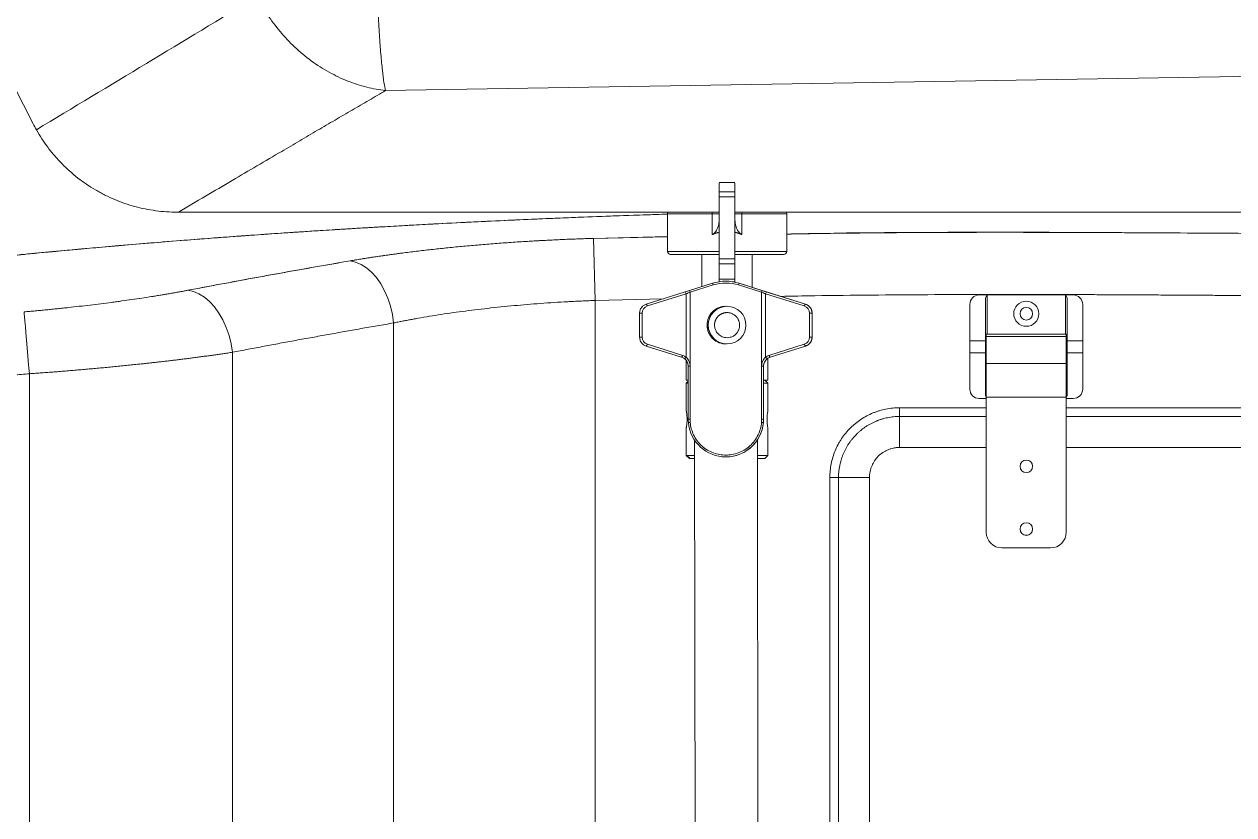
# Model space of a CAD drawing. Header units: millimetres. Extents: x 744 to 5705, y 930 to 4879.
# Drawn here: x 1338.3 to 1723.9, y 1162.5 to 1414.4 of the extents above; entities that cross this region are included whole.
import ezdxf

# ---------------------------------------------------------------- set-up
doc = ezdxf.new("R2010")
doc.units = ezdxf.units.MM
doc.header["$MEASUREMENT"] = 0

msp = doc.modelspace()

# ---------------------------------------------------------------- linework, layer by layer
at = {"color": 7, "linetype": 'Continuous', "lineweight": 15, "true_color": 0xffffff}
for p, q in [((1862.19, 1399.99), (1453.5, 1393.26)), ((1559.88, 1363.99), (1564.88, 1363.99)), ((1559.88, 1360.98), (1559.88, 1363.72)), ((1564.88, 1360.98), (1564.88, 1363.72)), ((1559.88, 1360.98), (1564.88, 1360.98)), ((1559.88, 1359.38), (1559.88, 1360.98)), ((1559.88, 1359.38), (1564.88, 1359.38)), ((1559.88, 1339.68), (1559.88, 1359.38)), ((1564.88, 1359.38), (1564.88, 1360.98)), ((1564.88, 1339.68), (1564.88, 1359.38)), ((1387.49, 1354.53), (1387.06, 1354.53)), ((1387.49, 1354.53), (1559.88, 1354.53)), ((1543.38, 1354.03), (1557.63, 1354.03)), ((1543.38, 1354.03), (1543.38, 1342.03)), ((1557.63, 1354.03), (1559.88, 1354.03)), ((1557.63, 1354.03), (1557.63, 1347.37)), ((1564.88, 1354.52), (1565.06, 1354.53)), ((1564.88, 1354.53), (2132.43, 1354.53)), ((1567.13, 1354.03), (1564.88, 1354.03)), ((1581.38, 1354.03), (1567.13, 1354.03)), ((1567.13, 1347.37), (1567.13, 1354.03)), ((1581.38, 1342.03), (1581.38, 1354.03)), ((1519.76, 1346.17), (1543.38, 1346.78)), ((1543.38, 1346.7), (1519.76, 1346.17)), ((1519.76, 1346.17), (1520.36, 1326.38)), ((1544.38, 1341.03), (1559.88, 1341.03)), ((1554.38, 1341.03), (1554.38, 1330.8)), ((1559.88, 1338.07), (1559.88, 1339.68)), ((1559.88, 1339.68), (1564.88, 1339.68)), ((1564.88, 1341.03), (1580.38, 1341.03)), ((1564.88, 1338.07), (1564.88, 1339.68)), ((1570.38, 1330.56), (1570.38, 1341.03)), ((1559.88, 1338.07), (1564.88, 1338.07)), ((1559.88, 1333.15), (1559.88, 1338.07)), ((1564.88, 1333.15), (1564.88, 1338.07)), ((1557.78, 1331.88), (1550.45, 1329.56)), ((1557.96, 1331.32), (1550.63, 1329)), ((1557.96, 1331.32), (1557.78, 1331.88)), ((1559.88, 1333.15), (1564.88, 1333.15)), ((1559.88, 1332.37), (1559.88, 1333.15)), ((1562, 1332.53), (1562, 1332.53)), ((1564.88, 1332.23), (1564.88, 1333.15)), ((1566.03, 1331.32), (1566.21, 1331.88)), ((1573.36, 1329), (1566.03, 1331.32)), ((1566.21, 1331.88), (1566.22, 1331.88)), ((1573.54, 1329.56), (1566.21, 1331.88)), ((1573.81, 1329.48), (1566.22, 1331.88)), ((1536.59, 1325.19), (1549, 1329.11)), ((1549.38, 1328.54), (1536.97, 1324.63)), ((1549.38, 1328.54), (1549, 1329.11)), ((1549.38, 1328.54), (1549.38, 1308.29)), ((1550.45, 1329.56), (1550.63, 1329)), ((1550.63, 1329), (1550.63, 1287.51)), ((1573.36, 1329), (1573.54, 1329.56)), ((1573.36, 1287.51), (1573.36, 1329)), ((1587.4, 1325.19), (1573.81, 1329.48)), ((1574.99, 1329.11), (1574.61, 1328.54)), ((1587.01, 1324.63), (1574.61, 1328.54)), ((1574.61, 1308.29), (1574.61, 1328.54)), ((1574.99, 1329.11), (1587.39, 1325.19)), ((1642.77, 1328.15), (1645.27, 1328.15)), ((1644.77, 1327.24), (1645.27, 1328.15)), ((1644.77, 1313.58), (1644.77, 1327.24)), ((1645.27, 1328.15), (1670.27, 1328.15)), ((1645.27, 1328.15), (1645.27, 1315.65)), ((1670.27, 1315.65), (1670.27, 1328.15)), ((1670.27, 1328.15), (1672.77, 1328.15)), ((1670.27, 1328.15), (1670.77, 1327.24)), ((1670.77, 1327.24), (1670.77, 1313.58)), ((1520.36, 1326.38), (1520.36, 985.67)), ((1536.59, 1325.19), (1536.97, 1324.63)), ((1587.01, 1324.63), (1587.39, 1325.19)), ((1587.4, 1325.19), (1587.39, 1325.19)), ((1639.77, 1313.58), (1639.77, 1325.15)), ((1675.77, 1325.15), (1675.77, 1313.58)), ((1456.08, 1319.23), (1456.08, 992.82)), ((1534.49, 1322.33), (1534.49, 1314.73)), ((1535.28, 1322.33), (1534.49, 1322.33)), ((1535.28, 1322.33), (1535.28, 1314.73)), ((1588.69, 1314.73), (1588.69, 1322.33)), ((1588.69, 1322.33), (1589.49, 1322.33)), ((1589.49, 1314.73), (1589.49, 1322.33)), ((1589.49, 1322.33), (1589.49, 1322.33)), ((1589.49, 1314.73), (1589.49, 1322.33)), ((1645.02, 1314.95), (1645.02, 1315.65)), ((1670.52, 1315.65), (1645.02, 1315.65)), ((1670.52, 1315.65), (1670.52, 1314.95)), ((1535.28, 1314.73), (1534.49, 1314.73)), ((1536.97, 1312.43), (1536.59, 1311.87)), ((1536.59, 1311.87), (1547.9, 1308.3)), ((1536.97, 1312.43), (1548.28, 1308.86)), ((1575.71, 1308.86), (1587.01, 1312.43)), ((1576.09, 1308.3), (1587.39, 1311.87)), ((1576.1, 1308.3), (1587.4, 1311.87)), ((1587.01, 1312.43), (1587.39, 1311.87)), ((1587.39, 1311.87), (1587.4, 1311.87)), ((1588.69, 1314.73), (1589.49, 1314.73)), ((1589.49, 1314.73), (1589.49, 1314.73)), ((1639.77, 1309.73), (1639.77, 1313.58)), ((1639.77, 1313.58), (1644.77, 1313.58)), ((1645.02, 1314.15), (1644.77, 1314.15)), ((1644.77, 1309.73), (1644.77, 1313.58)), ((1645.02, 1306.28), (1645.02, 1314.95)), ((1670.52, 1314.95), (1645.02, 1314.95)), ((1670.52, 1314.95), (1670.52, 1306.28)), ((1670.77, 1314.15), (1670.52, 1314.15)), ((1675.77, 1313.58), (1670.77, 1313.58)), ((1670.77, 1313.58), (1670.77, 1309.73)), ((1675.77, 1313.58), (1675.77, 1309.73)), ((1404.68, 1309.88), (1404.68, 1002.18)), ((1547.9, 1308.3), (1548.28, 1308.86)), ((1549.38, 1308.29), (1548.82, 1307.82)), ((1575.17, 1307.82), (1574.61, 1308.29)), ((1575.38, 1301.03), (1575.38, 1307.92)), ((1575.71, 1308.86), (1576.09, 1308.3)), ((1576.1, 1308.3), (1576.09, 1308.3)), ((1639.77, 1298.15), (1639.77, 1309.73)), ((1644.77, 1309.73), (1639.77, 1309.73)), ((1644.77, 1296.06), (1644.77, 1309.73)), ((1644.77, 1309.15), (1645.02, 1309.15)), ((1670.52, 1309.15), (1670.77, 1309.15)), ((1670.77, 1309.73), (1670.77, 1296.06)), ((1675.77, 1309.73), (1670.77, 1309.73)), ((1675.77, 1309.73), (1675.77, 1298.15)), ((1549.38, 1307.24), (1549.38, 1301.03)), ((1550, 1305.44), (1550, 1288.53)), ((1550.59, 1305.44), (1550, 1305.44)), ((1550.59, 1305.44), (1550.59, 1288.53)), ((1573.4, 1305.44), (1574, 1305.44)), ((1573.4, 1288.53), (1573.4, 1305.44)), ((1574, 1288.53), (1574, 1305.44)), ((1574, 1305.44), (1574, 1305.44)), ((1574, 1288.53), (1574, 1305.44)), ((1670.52, 1306.28), (1645.02, 1306.28)), ((1645.02, 1295.55), (1645.02, 1306.28)), ((1670.52, 1306.28), (1670.52, 1295.55)), ((1339.96, 1303.04), (1339.96, 1009.02)), ((1550, 1301.03), (1549.38, 1301.03)), ((1550, 1300.64), (1549.38, 1300.03)), ((1550, 1300.03), (1549.38, 1300.03)), ((1549.38, 1300.03), (1549.38, 1291.12)), ((1550, 1300.44), (1549.59, 1300.03)), ((1575.38, 1301.03), (1574, 1301.03)), ((1575.38, 1300.03), (1574, 1300.03)), ((1575.38, 1300.03), (1574.38, 1301.03)), ((1575.38, 1291.12), (1575.38, 1300.03)), ((1645.02, 1295.61), (1644.77, 1296.06)), ((1670.77, 1296.06), (1670.52, 1295.61)), ((1617.37, 1292.22), (1645.02, 1292.22)), ((1617.37, 1289.42), (1617.37, 1292.22)), ((1645.02, 1295.15), (1642.77, 1295.15)), ((1645.02, 1252.55), (1645.02, 1295.55)), ((1670.52, 1295.55), (1645.02, 1295.55)), ((1670.52, 1295.55), (1670.52, 1252.55)), ((1672.77, 1295.15), (1670.52, 1295.15)), ((1670.52, 1292.22), (1912.14, 1292.22)), ((1550.59, 1288.53), (1550, 1288.53)), ((1573.4, 1288.53), (1574, 1288.53)), ((1574, 1288.53), (1574, 1288.53)), ((1617.37, 1279.56), (1617.37, 1289.42)), ((1549.38, 1285.93), (1549.38, 1277.03)), ((1550.63, 1287.51), (1550.04, 1287.46)), ((1573.95, 1287.46), (1573.36, 1287.51)), ((1575.38, 1277.03), (1575.38, 1285.93)), ((1552.03, 1281.84), (1552.36, 1026.61)), ((1572.36, 1026.73), (1572.03, 1281.94)), ((1549.38, 1277.03), (1552.04, 1277.03)), ((1549.38, 1277.03), (1550.38, 1276.03)), ((1549.59, 1277.03), (1550.58, 1276.03)), ((1562, 1276.53), (1562, 1276.53)), ((1572.04, 1277.03), (1575.38, 1277.03)), ((1574.38, 1276.03), (1575.38, 1277.03)), ((1550.38, 1276.03), (1552.04, 1276.03)), ((1572.04, 1276.03), (1574.38, 1276.03)), ((1595.15, 1042.07), (1595.15, 1270)), ((1597.92, 1269.98), (1595.15, 1270)), ((1597.92, 1269.98), (1597.92, 1042.05)), ((1607.77, 1269.96), (1607.77, 1042.03)), ((1665.52, 1247.55), (1650.02, 1247.55))]:
    msp.add_line(p, q, dxfattribs=at)
at = {"color": 8, "linetype": 'Continuous', "lineweight": 15, "true_color": 0x808080}
for p, q in [((1543.38, 1342.03), (1559.88, 1342.03)), ((1564.88, 1342.03), (1581.38, 1342.03)), ((1542.14, 1326.94), (1520.36, 1326.38)), ((1645.02, 1289.42), (1617.37, 1289.42)), ((1912.14, 1289.42), (1670.52, 1289.42)), ((1645.02, 1279.56), (1617.37, 1279.56)), ((1912.14, 1279.56), (1670.52, 1279.56))]:
    msp.add_line(p, q, dxfattribs=at)
at = {"color": 7, "linetype": 'Continuous', "lineweight": 15, "true_color": 0xffffff}
for points in [[(1543.44, 1354.53), (1543.42, 1354.42), (1543.38, 1354.03)], [(1581.32, 1354.53), (1581.34, 1354.42), (1581.38, 1354.03)], [(1442.2, 1339), (1443.97, 1338.62), (1445.72, 1337.87), (1447.43, 1336.78), (1449.06, 1335.37), (1450.58, 1333.66), (1451.96, 1331.69), (1453.19, 1329.48), (1454.23, 1327.09), (1455.07, 1324.55), (1455.69, 1321.92), (1456.08, 1319.23)], [(1390.45, 1329.62), (1392.23, 1329.26), (1394, 1328.53), (1395.74, 1327.46), (1397.4, 1326.06), (1398.95, 1324.35), (1400.38, 1322.38), (1401.64, 1320.17), (1402.72, 1317.77), (1403.6, 1315.22), (1404.25, 1312.57), (1404.68, 1309.88)], [(1338.3, 1322.74), (1338.34, 1322.13), (1338.41, 1321.13), (1338.52, 1319.77), (1338.66, 1318.06), (1338.83, 1316.05), (1339.03, 1313.78), (1339.24, 1311.29), (1339.47, 1308.63), (1339.71, 1305.86), (1339.96, 1303.04)], [(1607.77, 1269.96), (1606.03, 1269.96), (1604.35, 1269.97), (1602.77, 1269.97), (1601.34, 1269.97), (1600.11, 1269.97), (1599.11, 1269.97), (1598.37, 1269.98), (1597.92, 1269.98)]]:
    msp.add_lwpolyline(points, dxfattribs=at)
for centre, radius in [((1562.38, 1318.53), 6), ((1657.77, 1322.15), 4), ((1657.77, 1322.15), 2), ((1657.77, 1273.55), 2), ((1657.77, 1253.55), 2)]:
    msp.add_circle(centre, radius, dxfattribs=at)
for centre, radius, start, end in [((1544.38, 1342.03), 1, 180, 270), ((1580.38, 1342.03), 1, 270, 0), ((1562, 1318.53), 14, 72.4805, 107.5195), ((1562, 1318.53), 13.41, 72.4805, 107.5195), ((1562, 1318.53), 14, 72.4805, 90), ((1642.77, 1325.15), 3, 90, 180), ((1672.77, 1325.15), 3, 0, 90), ((1562, 1318.53), 6, 90, 180.0001), ((1562, 1318.53), 6, 88.1607, 180.0001), ((1562, 1318.53), 6, 179.9999, 269.9999), ((1562, 1318.53), 6, 179.9999, 271.8395), ((1577, 1305.44), 3, 146.701, 180), ((1642.77, 1298.15), 3, 180, 270), ((1672.77, 1298.15), 3, 270, 0), ((1562, 1288.53), 12, 270.0001, 0.0001), ((1562, 1288.53), 12, 185.0913, 354.9087), ((1657.77, 1273.56), 2, 180, 270), ((1657.77, 1273.56), 2, 270, 360), ((1657.77, 1253.56), 2, 180, 270), ((1657.77, 1253.56), 2, 270, 360), ((1650.02, 1252.55), 5, 180, 270), ((1665.52, 1252.55), 5, 270, 360)]:
    msp.add_arc(centre, radius, start, end, dxfattribs=at)
for points, knots in [([(1255, 1656.03), (1255, 1631.8), (1257.63, 1607.91), (1263.51, 1578.37), (1264.82, 1572.47), (1267.67, 1560.72), (1269.21, 1554.88), (1274.14, 1537.47), (1277.84, 1526.01), (1285.9, 1503.3), (1290.26, 1492.06), (1297.18, 1475.33), (1299.55, 1469.78), (1304.39, 1458.72), (1306.87, 1453.21), (1319.45, 1425.79), (1330.21, 1404.18), (1341.16, 1382.67)], [0, 0, 0, 0, 0.25, 0.25, 0.3125, 0.3125, 0.375, 0.375, 0.5, 0.5, 0.625, 0.625, 0.6875, 0.6875, 0.75, 0.75, 1, 1, 1, 1]), ([(1450.36, 1441.54), (1450.41, 1438.98), (1450.47, 1436.35), (1450.61, 1431.08), (1450.7, 1428.43), (1450.9, 1423.21), (1451.01, 1420.63), (1451.26, 1415.68), (1451.4, 1413.3), (1451.69, 1408.83), (1451.84, 1406.75), (1452.16, 1402.95), (1452.33, 1401.24), (1452.66, 1398.23), (1452.83, 1396.94), (1453.17, 1394.78), (1453.33, 1393.92), (1453.5, 1393.26)], [0, 0, 0, 0, 0.125, 0.125, 0.25, 0.25, 0.375, 0.375, 0.5, 0.5, 0.625, 0.625, 0.75, 0.75, 0.875, 0.875, 1, 1, 1, 1]), ([(1453.5, 1393.26), (1451.52, 1393.48), (1449.52, 1393.85), (1445.48, 1394.86), (1443.45, 1395.51), (1439.43, 1397.1), (1437.44, 1398.04), (1433.54, 1400.19), (1431.64, 1401.41), (1427.98, 1404.08), (1426.22, 1405.54), (1422.9, 1408.67), (1421.33, 1410.33), (1418.42, 1413.81), (1417.07, 1415.62), (1414.63, 1419.35), (1413.53, 1421.25), (1412.56, 1423.18)], [0, 0, 0, 0, 0.125, 0.125, 0.25, 0.25, 0.375, 0.375, 0.5, 0.5, 0.625, 0.625, 0.75, 0.75, 0.875, 0.875, 1, 1, 1, 1]), ([(1453.5, 1393.26), (1451.74, 1392.23), (1448.19, 1390.17), (1442.82, 1387.03), (1437.35, 1383.84), (1431.78, 1380.58), (1426.12, 1377.26), (1417.05, 1371.94), (1404.15, 1364.36), (1393.2, 1357.9), (1387.49, 1354.53)], [0, 0, 0, 0, 0.079381, 0.160343, 0.242886, 0.32701, 0.412714, 0.5, 0.739193, 1, 1, 1, 1]), ([(1342.17, 1380.79), (1343.29, 1378.8), (1344.53, 1376.9), (1346.57, 1374.18), (1347.29, 1373.29), (1348.4, 1372), (1348.78, 1371.57), (1349.55, 1370.73), (1349.95, 1370.32), (1351.95, 1368.28), (1353.64, 1366.78), (1357.21, 1364), (1359.08, 1362.73), (1361.53, 1361.3), (1362.02, 1361.02), (1363.03, 1360.48), (1363.53, 1360.21), (1365.07, 1359.45), (1366.1, 1358.97), (1369.23, 1357.66), (1371.37, 1356.92), (1374.64, 1356.04), (1375.74, 1355.77), (1377.96, 1355.32), (1379.09, 1355.14), (1382.49, 1354.68), (1384.77, 1354.53), (1387.06, 1354.53)], [0, 0, 0, 0, 0.125, 0.125, 0.1875, 0.1875, 0.21875, 0.21875, 0.25, 0.25, 0.375, 0.375, 0.5, 0.5, 0.53125, 0.53125, 0.5625, 0.5625, 0.625, 0.625, 0.75, 0.75, 0.8125, 0.8125, 0.875, 0.875, 1, 1, 1, 1]), ([(1543.38, 1353.89), (1540.98, 1353.82), (1534.05, 1353.6), (1523.02, 1353.2), (1511.36, 1352.74), (1500.94, 1352.3), (1490.95, 1351.86), (1480.18, 1351.34), (1470.26, 1350.84), (1461.56, 1350.37), (1454.34, 1349.96), (1447.27, 1349.55), (1440.1, 1349.12), (1433.45, 1348.7), (1427.98, 1348.35), (1423.8, 1348.07), (1420.05, 1347.82), (1415.97, 1347.54), (1411.56, 1347.23), (1405.87, 1346.82), (1398.76, 1346.3), (1390.09, 1345.63), (1380.94, 1344.9), (1371.85, 1344.14), (1363.33, 1343.41), (1355.61, 1342.71), (1344.78, 1341.71), (1330.19, 1340.3), (1310.18, 1338.2), (1289.07, 1335.81), (1267.27, 1333.12), (1246.2, 1330.31), (1225.15, 1327.28), (1204.25, 1324.04), (1188.44, 1321.4), (1178.03, 1319.58), (1172.62, 1318.62), (1167.03, 1317.61), (1161.82, 1316.65), (1156.93, 1315.73), (1152.68, 1314.92), (1148.36, 1314.08), (1144.5, 1313.32), (1141.22, 1312.67), (1138.12, 1312.05), (1134.81, 1311.38), (1130.53, 1310.5), (1125.58, 1309.47), (1120.23, 1308.33), (1115.01, 1307.2), (1110.19, 1306.14), (1105.73, 1305.14), (1101.67, 1304.22), (1097.7, 1303.3), (1093.82, 1302.4), (1090.35, 1301.58), (1087.09, 1300.8), (1083.83, 1300.02), (1079.96, 1299.07), (1075.46, 1297.96), (1070.41, 1296.69), (1065.24, 1295.37), (1060.33, 1294.09), (1055.91, 1292.92), (1051.68, 1291.78), (1047.63, 1290.68), (1043.42, 1289.52), (1038.92, 1288.26), (1033.75, 1286.79), (1028.04, 1285.13), (1022.26, 1283.42), (1012.32, 1280.42), (1001.51, 1277.03), (991.12, 1273.61), (986.1, 1271.91), (983.64, 1271.07), (982.42, 1270.66), (981.81, 1270.45), (981.5, 1270.34), (981.35, 1270.29), (981.28, 1270.26), (981.24, 1270.25), (981.22, 1270.25), (981.21, 1270.24), (981.21, 1270.24), (981.2, 1270.24), (981.2, 1270.24), (981.2, 1270.24), (981.2, 1270.24), (981.2, 1270.24), (981.2, 1270.24), (981.2, 1270.24), (981.04, 1270.18), (980.68, 1270.06), (980.09, 1269.86), (979.38, 1269.61), (978.56, 1269.33), (977.62, 1269), (976.58, 1268.63), (974.58, 1267.93), (971.38, 1266.8), (966.36, 1265), (959.99, 1262.67), (952.16, 1259.73), (945.15, 1257.02), (940.02, 1254.99), (937.26, 1253.88), (935.25, 1253.07), (933.28, 1252.27), (931.23, 1251.43), (929.09, 1250.55), (925.49, 1249.05), (920.23, 1246.83), (910.21, 1242.5), (898.02, 1236.99), (883.68, 1230.16), (870.06, 1223.33), (856.35, 1216.1), (841.05, 1207.59), (829.97, 1201.06), (822.74, 1196.63), (820.96, 1195.53), (819.19, 1194.43), (817.65, 1193.47), (816.34, 1192.65), (815.13, 1191.88), (813.63, 1190.93), (810.92, 1189.2), (807.65, 1187.08), (803.97, 1184.67), (800.81, 1182.57), (797.02, 1180.02), (793.08, 1177.33), (789.16, 1174.61), (786.08, 1172.45), (783.7, 1170.76), (781.92, 1169.49), (780.67, 1168.6), (779.72, 1167.91), (779.19, 1167.52), (778.97, 1167.37)], [0, 0, 0, 0, 0.008968, 0.025967, 0.041321, 0.052638, 0.064991, 0.078775, 0.092996, 0.102199, 0.111403, 0.120078, 0.128731, 0.138293, 0.145023, 0.149298, 0.153988, 0.159095, 0.164619, 0.170558, 0.180456, 0.19133, 0.203173, 0.214846, 0.225531, 0.235228, 0.243936, 0.266309, 0.290201, 0.319445, 0.346036, 0.372648, 0.399283, 0.425945, 0.452113, 0.459536, 0.465659, 0.472785, 0.480911, 0.485567, 0.49151, 0.497191, 0.502124, 0.50631, 0.509751, 0.514039, 0.519016, 0.526186, 0.533058, 0.539632, 0.54628, 0.551617, 0.556841, 0.561951, 0.566946, 0.571829, 0.575389, 0.579564, 0.584457, 0.590353, 0.597038, 0.604065, 0.610411, 0.616155, 0.621297, 0.626908, 0.631933, 0.637757, 0.644511, 0.652194, 0.660127, 0.66724, 0.691284, 0.702811, 0.708451, 0.71124, 0.712627, 0.713319, 0.713664, 0.713836, 0.713923, 0.713966, 0.713987, 0.713998, 0.714003, 0.714006, 0.714007, 0.714008, 0.714008, 0.714009, 0.714009, 0.714009, 0.714009, 0.714646, 0.715435, 0.716375, 0.717468, 0.718712, 0.720107, 0.721655, 0.726694, 0.732883, 0.741751, 0.752253, 0.764394, 0.7701, 0.773029, 0.775595, 0.778271, 0.781056, 0.783951, 0.786956, 0.795787, 0.805454, 0.828091, 0.84618, 0.865322, 0.885491, 0.904577, 0.931278, 0.9339, 0.936522, 0.939145, 0.941767, 0.943376, 0.944948, 0.94718, 0.950073, 0.957027, 0.96186, 0.966631, 0.971339, 0.979053, 0.984585, 0.989301, 0.993201, 0.995591, 0.99752, 0.99899, 1, 1, 1, 1]), ([(922.61, 1247.75), (924.23, 1248.46), (931.64, 1251.73), (944.97, 1256.98), (962.39, 1263.62), (979.82, 1269.82), (993.5, 1274.41), (1003.52, 1277.64), (1009.75, 1279.61), (1016.18, 1281.59), (1022.76, 1283.57), (1028.95, 1285.4), (1034.5, 1287), (1039.41, 1288.4), (1044.16, 1289.73), (1048.75, 1290.99), (1053.93, 1292.39), (1060.04, 1294.02), (1067.43, 1295.94), (1075.67, 1298.02), (1084.62, 1300.22), (1093.73, 1302.39), (1101.99, 1304.3), (1109.17, 1305.91), (1115.41, 1307.29), (1121.38, 1308.57), (1127.59, 1309.89), (1134.07, 1311.23), (1143.17, 1313.07), (1154.35, 1315.25), (1167.87, 1317.78), (1181.27, 1320.17), (1195.1, 1322.52), (1210.27, 1324.98), (1226.93, 1327.53), (1244.71, 1330.09), (1262.48, 1332.49), (1280.2, 1334.73), (1298.07, 1336.84), (1316.17, 1338.84), (1332.18, 1340.49), (1345.64, 1341.79), (1356.51, 1342.8), (1367.27, 1343.75), (1378.34, 1344.69), (1389.9, 1345.62), (1402.7, 1346.6), (1416.73, 1347.6), (1431.51, 1348.59), (1445.83, 1349.47), (1459.06, 1350.23), (1471.67, 1350.91), (1483.89, 1351.52), (1495.86, 1352.08), (1507.22, 1352.57), (1518.31, 1353.02), (1529.74, 1353.44), (1538.18, 1353.74), (1542.82, 1353.88), (1543.38, 1353.89)], [0, 0, 0, 0, 0.008425, 0.03847, 0.068105, 0.097045, 0.126344, 0.136695, 0.147053, 0.157418, 0.168678, 0.179706, 0.18806, 0.196141, 0.203949, 0.211483, 0.218745, 0.229441, 0.24152, 0.254981, 0.269824, 0.285235, 0.299468, 0.310076, 0.320177, 0.329773, 0.339072, 0.350307, 0.361162, 0.383145, 0.404333, 0.426412, 0.447726, 0.470857, 0.499239, 0.527617, 0.555991, 0.584159, 0.612179, 0.641201, 0.670344, 0.688352, 0.705184, 0.721944, 0.73946, 0.757729, 0.776754, 0.800145, 0.82419, 0.846764, 0.867923, 0.886815, 0.9064, 0.925703, 0.943389, 0.960111, 0.9781, 0.997355, 1, 1, 1, 1]), ([(1519.76, 1346.17), (1512.65, 1345.96), (1505.64, 1345.64), (1495.29, 1345.01), (1491.87, 1344.78), (1486.78, 1344.39), (1485.08, 1344.25), (1482.56, 1344.04), (1481.72, 1343.97), (1480.04, 1343.82), (1479.2, 1343.74), (1471.73, 1343.05), (1465.4, 1342.34), (1453.34, 1340.79), (1447.61, 1339.93), (1442.2, 1339)], [0, 0, 0, 0, 21.151982, 21.151982, 31.727973, 31.727973, 37.015969, 37.015969, 39.659967, 39.659967, 42.303964, 42.303964, 63.455947, 63.455947, 84.607929, 84.607929, 84.607929, 84.607929]), ([(1442.2, 1339), (1442.48, 1339.05), (1443.05, 1339.15), (1443.91, 1339.29), (1444.77, 1339.44), (1445.64, 1339.58), (1446.51, 1339.72), (1447.39, 1339.86), (1448.28, 1340), (1449.17, 1340.13), (1450.07, 1340.27), (1450.97, 1340.4), (1451.88, 1340.54), (1452.8, 1340.67), (1453.72, 1340.8), (1454.65, 1340.93), (1455.58, 1341.06), (1456.52, 1341.19), (1457.46, 1341.32), (1458.41, 1341.44), (1460.56, 1341.72), (1463.95, 1342.14), (1468.66, 1342.68), (1473.46, 1343.19), (1478.37, 1343.67), (1483.38, 1344.12), (1488.45, 1344.52), (1493.57, 1344.9), (1497.71, 1345.16), (1500.83, 1345.35), (1502.92, 1345.46), (1505.01, 1345.57), (1507.11, 1345.68), (1509.21, 1345.78), (1511.32, 1345.87), (1513.42, 1345.95), (1515.54, 1346.03), (1517.65, 1346.11), (1519.06, 1346.15), (1519.76, 1346.17)], [0, 0, 0, 0, 0.01318, 0.026351, 0.039512, 0.052666, 0.065812, 0.078954, 0.09209, 0.105222, 0.118352, 0.131481, 0.144609, 0.157737, 0.170867, 0.184, 0.197136, 0.210277, 0.223423, 0.236576, 0.249738, 0.312224, 0.374564, 0.43687, 0.499255, 0.562149, 0.625008, 0.6874, 0.749759, 0.774845, 0.799899, 0.824926, 0.849935, 0.874932, 0.899925, 0.92492, 0.949927, 0.974951, 1, 1, 1, 1]), ([(2134.09, 1346.44), (2104.79, 1346.48), (2007.34, 1346.64), (1888.48, 1347.02), (1777.51, 1347.5), (1713.21, 1347.86), (1648.82, 1348.19), (1604.85, 1348.07), (1582.36, 1347.57), (1581.38, 1347.54)], [0, 0, 0, 0, 0.159022, 0.528908, 0.645152, 0.761378, 0.8779, 0.994662, 1, 1, 1, 1]), ([(1581.38, 1347.53), (1585.27, 1347.6), (1601.59, 1347.89), (1630.24, 1348.09), (1667.41, 1348.14), (1704.37, 1347.9), (1741.22, 1347.69), (1783.02, 1347.48), (1829.23, 1347.28), (1880.61, 1347.07), (1931.35, 1346.9), (1982.82, 1346.75), (2033.64, 1346.62), (2084.28, 1346.5), (2117.54, 1346.44), (2134.1, 1346.41)], [0, 0, 0, 0, 0.02112, 0.08859, 0.155495, 0.222846, 0.289246, 0.355469, 0.449722, 0.540091, 0.634311, 0.725146, 0.819433, 0.91015, 1, 1, 1, 1]), ([(1390.45, 1329.62), (1392.16, 1329.95), (1395.58, 1330.6), (1400.72, 1331.56), (1405.86, 1332.52), (1411.02, 1333.47), (1416.19, 1334.41), (1421.37, 1335.35), (1426.57, 1336.27), (1431.77, 1337.19), (1436.98, 1338.1), (1440.46, 1338.7), (1442.2, 1339)], [0, 0, 0, 0, 0.099148, 0.198484, 0.29801, 0.397724, 0.497628, 0.597722, 0.698006, 0.79848, 0.899145, 1, 1, 1, 1]), ([(1390.45, 1329.62), (1386.81, 1328.92), (1382.95, 1328.26), (1376.86, 1327.3), (1374.77, 1326.99), (1371.57, 1326.52), (1370.49, 1326.37), (1368.84, 1326.15), (1368.29, 1326.07), (1367.18, 1325.92), (1366.62, 1325.85), (1361.59, 1325.19), (1357.04, 1324.64), (1347.78, 1323.63), (1343.08, 1323.17), (1338.3, 1322.74)], [0, 0, 0, 0, 17.66422, 17.66422, 26.496331, 26.496331, 30.912386, 30.912386, 33.120413, 33.120413, 35.328441, 35.328441, 52.992661, 52.992661, 70.656881, 70.656881, 70.656881, 70.656881]), ([(1338.3, 1322.74), (1338.59, 1322.77), (1339.18, 1322.82), (1340.07, 1322.9), (1340.96, 1322.98), (1341.84, 1323.07), (1342.73, 1323.15), (1343.61, 1323.23), (1344.5, 1323.32), (1345.38, 1323.41), (1346.26, 1323.49), (1347.14, 1323.58), (1348.02, 1323.67), (1348.9, 1323.76), (1349.78, 1323.86), (1350.66, 1323.95), (1351.54, 1324.04), (1353.28, 1324.23), (1355.89, 1324.52), (1359.33, 1324.93), (1362.72, 1325.34), (1367.19, 1325.92), (1372.65, 1326.67), (1377.37, 1327.38), (1380.41, 1327.86), (1381.91, 1328.11), (1383.39, 1328.35), (1384.85, 1328.6), (1386.28, 1328.85), (1387.69, 1329.11), (1389.09, 1329.36), (1389.99, 1329.53), (1390.45, 1329.62)], [0, 0, 0, 0, 0.015658, 0.031303, 0.046938, 0.062565, 0.078185, 0.093801, 0.109414, 0.125027, 0.140641, 0.156259, 0.171882, 0.187512, 0.203152, 0.218804, 0.234468, 0.250148, 0.31262, 0.374986, 0.43737, 0.499897, 0.625005, 0.75016, 0.781435, 0.812668, 0.843872, 0.875063, 0.906256, 0.937466, 0.968709, 1, 1, 1, 1]), ([(1520.36, 1326.38), (1520.03, 1326.37), (1519.38, 1326.35), (1518.41, 1326.31), (1517.43, 1326.27), (1516.45, 1326.23), (1515.48, 1326.18), (1514.5, 1326.14), (1513.53, 1326.09), (1512.55, 1326.04), (1510.46, 1325.93), (1507.24, 1325.74), (1501.5, 1325.34), (1494.37, 1324.76), (1487.42, 1324.05), (1481.97, 1323.41), (1477.99, 1322.91), (1474.09, 1322.37), (1470.3, 1321.8), (1466.59, 1321.2), (1463.71, 1320.7), (1461.6, 1320.31), (1460.21, 1320.05), (1458.82, 1319.79), (1457.44, 1319.51), (1456.54, 1319.33), (1456.08, 1319.23)], [0, 0, 0, 0, 0.013914, 0.027832, 0.041754, 0.055679, 0.069608, 0.083541, 0.097478, 0.111419, 0.125363, 0.187403, 0.249858, 0.373942, 0.500116, 0.562394, 0.625336, 0.68702, 0.749753, 0.811497, 0.874323, 0.898958, 0.923843, 0.948978, 0.974364, 1, 1, 1, 1]), ([(1536.59, 1325.19), (1536.29, 1325.09), (1536.01, 1324.96), (1535.49, 1324.59), (1535.27, 1324.37), (1534.98, 1323.98), (1534.9, 1323.85), (1534.75, 1323.57), (1534.69, 1323.42), (1534.59, 1323.12), (1534.55, 1322.96), (1534.5, 1322.65), (1534.49, 1322.49), (1534.49, 1322.33)], [0, 0, 0, 0, 0.25, 0.25, 0.5, 0.5, 0.625, 0.625, 0.75, 0.75, 0.875, 0.875, 1, 1, 1, 1]), ([(1589.49, 1322.33), (1589.49, 1322.65), (1589.44, 1322.96), (1589.24, 1323.57), (1589.09, 1323.85), (1588.71, 1324.37), (1588.49, 1324.59), (1587.98, 1324.95), (1587.69, 1325.09), (1587.39, 1325.19)], [0, 0, 0, 0, 0.25, 0.25, 0.5, 0.5, 0.75, 0.75, 1, 1, 1, 1]), ([(1589.49, 1322.33), (1589.49, 1322.38), (1589.49, 1322.5), (1589.47, 1322.67), (1589.45, 1322.83), (1589.42, 1323), (1589.37, 1323.17), (1589.32, 1323.33), (1589.26, 1323.49), (1589.19, 1323.65), (1589.1, 1323.81), (1589.01, 1323.96), (1588.9, 1324.13), (1588.75, 1324.31), (1588.55, 1324.52), (1588.32, 1324.72), (1588.05, 1324.9), (1587.74, 1325.07), (1587.51, 1325.15), (1587.4, 1325.19)], [0, 0, 0, 0, 0.04368, 0.087612, 0.131807, 0.176271, 0.221014, 0.266044, 0.31137, 0.356998, 0.402937, 0.449195, 0.495779, 0.564626, 0.639526, 0.720499, 0.807561, 0.900725, 1, 1, 1, 1]), ([(1456.08, 1319.23), (1454.33, 1318.93), (1450.83, 1318.32), (1445.6, 1317.41), (1440.4, 1316.48), (1435.22, 1315.56), (1430.07, 1314.62), (1424.94, 1313.68), (1419.84, 1312.74), (1414.76, 1311.79), (1409.71, 1310.84), (1406.35, 1310.2), (1404.68, 1309.88)], [0, 0, 0, 0, 0.102153, 0.203827, 0.305022, 0.405739, 0.505977, 0.605737, 0.705019, 0.803824, 0.902151, 1, 1, 1, 1]), ([(1558.38, 1318.53), (1558.38, 1318.6), (1558.38, 1318.73), (1558.4, 1318.93), (1558.42, 1319.13), (1558.46, 1319.33), (1558.51, 1319.53), (1558.56, 1319.73), (1558.63, 1319.92), (1558.7, 1320.11), (1558.79, 1320.29), (1558.88, 1320.47), (1558.98, 1320.64), (1559.1, 1320.81), (1559.22, 1320.98), (1559.34, 1321.13), (1559.48, 1321.28), (1559.62, 1321.43), (1559.77, 1321.56), (1559.93, 1321.69), (1560.09, 1321.81), (1560.26, 1321.92), (1560.44, 1322.03), (1560.62, 1322.12), (1560.8, 1322.2), (1560.99, 1322.28), (1561.18, 1322.35), (1561.38, 1322.4), (1561.57, 1322.45), (1561.77, 1322.48), (1561.98, 1322.51), (1562.18, 1322.52), (1562.44, 1322.53), (1562.77, 1322.51), (1563.16, 1322.46), (1563.54, 1322.36), (1563.91, 1322.23), (1564.27, 1322.06), (1564.61, 1321.86), (1564.92, 1321.62), (1565.21, 1321.36), (1565.48, 1321.07), (1565.71, 1320.75), (1565.91, 1320.42), (1566.08, 1320.06), (1566.21, 1319.69), (1566.31, 1319.31), (1566.37, 1318.92), (1566.38, 1318.66), (1566.38, 1318.53)], [0, 0, 0, 0, 0.016131, 0.032262, 0.048393, 0.064524, 0.080655, 0.096785, 0.112915, 0.129046, 0.145176, 0.161306, 0.177436, 0.193565, 0.209695, 0.225825, 0.241955, 0.258084, 0.274214, 0.290344, 0.306474, 0.322604, 0.338734, 0.354864, 0.370994, 0.387124, 0.403254, 0.419384, 0.435515, 0.451646, 0.467777, 0.483908, 0.500039, 0.531285, 0.562531, 0.593779, 0.625026, 0.656274, 0.687522, 0.718771, 0.75002, 0.781268, 0.812517, 0.843765, 0.875013, 0.906261, 0.937508, 0.968754, 1, 1, 1, 1]), ([(1566.38, 1318.53), (1566.38, 1318.46), (1566.38, 1318.34), (1566.36, 1318.15), (1566.34, 1317.96), (1566.3, 1317.72), (1566.23, 1317.41), (1566.1, 1317.04), (1565.94, 1316.68), (1565.73, 1316.33), (1565.49, 1316), (1565.07, 1315.54), (1564.4, 1315.02), (1563.43, 1314.62), (1562.46, 1314.49), (1561.58, 1314.58), (1560.84, 1314.81), (1560.19, 1315.16), (1559.64, 1315.59), (1559.2, 1316.07), (1558.87, 1316.58), (1558.63, 1317.09), (1558.48, 1317.6), (1558.39, 1318.07), (1558.38, 1318.38), (1558.38, 1318.53)], [0, 0, 0, 0, 0.015026, 0.030052, 0.045079, 0.060107, 0.090124, 0.120138, 0.15235, 0.18452, 0.217396, 0.250271, 0.33342, 0.416632, 0.499905, 0.564759, 0.626317, 0.684578, 0.739542, 0.791206, 0.839569, 0.884631, 0.926391, 0.964848, 1, 1, 1, 1]), ([(1534.49, 1314.73), (1534.49, 1314.4), (1534.54, 1314.09), (1534.74, 1313.48), (1534.89, 1313.2), (1535.26, 1312.69), (1535.49, 1312.47), (1536, 1312.1), (1536.29, 1311.96), (1536.59, 1311.87)], [0, 0, 0, 0, 0.25, 0.25, 0.5, 0.5, 0.75, 0.75, 1, 1, 1, 1]), ([(1587.39, 1311.87), (1587.69, 1311.96), (1587.97, 1312.1), (1588.49, 1312.47), (1588.71, 1312.69), (1589, 1313.07), (1589.08, 1313.21), (1589.23, 1313.49), (1589.29, 1313.63), (1589.39, 1313.93), (1589.43, 1314.09), (1589.48, 1314.41), (1589.49, 1314.57), (1589.49, 1314.73)], [0, 0, 0, 0, 0.25, 0.25, 0.5, 0.5, 0.625, 0.625, 0.75, 0.75, 0.875, 0.875, 1, 1, 1, 1]), ([(1587.4, 1311.87), (1587.45, 1311.88), (1587.56, 1311.92), (1587.72, 1311.99), (1587.87, 1312.06), (1588.01, 1312.14), (1588.14, 1312.22), (1588.27, 1312.3), (1588.38, 1312.39), (1588.49, 1312.49), (1588.59, 1312.58), (1588.68, 1312.67), (1588.76, 1312.77), (1588.84, 1312.86), (1588.95, 1313.01), (1589.09, 1313.22), (1589.24, 1313.51), (1589.35, 1313.81), (1589.43, 1314.11), (1589.48, 1314.42), (1589.49, 1314.62), (1589.49, 1314.73)], [0, 0, 0, 0, 0.047019, 0.092665, 0.136937, 0.179836, 0.221365, 0.261523, 0.300313, 0.337735, 0.373792, 0.408485, 0.441816, 0.473789, 0.504404, 0.590138, 0.674556, 0.757701, 0.839623, 0.920372, 1, 1, 1, 1]), ([(1639.77, 1313.89), (1639.77, 1313.89), (1639.77, 1313.88), (1639.77, 1313.85), (1639.77, 1313.78), (1639.77, 1313.66), (1639.77, 1313.51), (1639.77, 1313.32), (1639.77, 1313.18), (1639.77, 1313.1)], [0, 0, 0, 0, 0.074182, 0.148365, 0.318699, 0.489033, 0.659362, 0.829685, 1, 1, 1, 1]), ([(1639.77, 1313.1), (1639.77, 1312.99), (1639.77, 1312.82), (1639.77, 1312.6), (1639.77, 1312.48), (1639.77, 1312.42), (1639.77, 1312.4), (1639.77, 1312.38), (1639.77, 1312.37), (1639.77, 1312.37), (1639.77, 1312.37), (1639.77, 1312.37), (1639.77, 1312.37), (1639.77, 1312.37), (1639.77, 1312.37), (1639.77, 1312.37), (1639.77, 1312.37), (1639.77, 1312.37), (1639.77, 1312.36), (1639.77, 1312.07), (1639.77, 1311.6), (1639.77, 1311.08), (1639.77, 1310.83), (1639.77, 1310.7), (1639.77, 1310.64), (1639.77, 1310.62), (1639.77, 1310.6), (1639.77, 1310.59), (1639.77, 1310.59), (1639.77, 1310.59), (1639.77, 1310.59), (1639.77, 1310.59), (1639.77, 1310.59), (1639.77, 1310.59), (1639.77, 1310.59), (1639.77, 1310.59), (1639.77, 1310.34), (1639.77, 1310.06), (1639.77, 1309.82), (1639.77, 1309.75), (1639.77, 1309.72), (1639.77, 1309.7), (1639.77, 1309.7), (1639.77, 1309.69), (1639.77, 1309.69), (1639.77, 1309.69), (1639.77, 1309.69), (1639.77, 1309.69), (1639.77, 1309.69), (1639.77, 1309.69), (1639.77, 1309.69), (1639.77, 1309.69), (1639.77, 1309.62), (1639.77, 1309.5), (1639.77, 1309.42), (1639.77, 1309.4), (1639.77, 1309.4), (1639.77, 1309.4)], [0, 0, 0, 0, 0.083182, 0.124749, 0.145535, 0.155927, 0.161123, 0.163721, 0.16502, 0.165669, 0.165994, 0.166156, 0.166238, 0.166278, 0.166299, 0.166309, 0.166314, 0.166316, 0.166319, 0.170872, 0.3455, 0.435576, 0.480634, 0.503165, 0.514428, 0.52006, 0.522875, 0.524283, 0.524987, 0.525339, 0.525515, 0.525603, 0.525647, 0.525669, 0.52568, 0.525685, 0.525688, 0.691148, 0.732772, 0.753587, 0.763995, 0.7692, 0.771802, 0.773103, 0.773754, 0.774079, 0.774241, 0.774323, 0.774363, 0.774384, 0.774394, 0.774399, 0.774402, 0.857456, 0.947532, 0.99259, 1, 1, 1, 1]), ([(1675.77, 1313.1), (1675.77, 1313.14), (1675.77, 1313.21), (1675.77, 1313.31), (1675.77, 1313.42), (1675.77, 1313.53), (1675.77, 1313.64), (1675.77, 1313.74), (1675.77, 1313.81), (1675.77, 1313.86), (1675.77, 1313.88), (1675.77, 1313.89)], [0, 0, 0, 0, 0.0814, 0.162798, 0.244197, 0.366068, 0.487908, 0.620866, 0.752351, 0.876187, 1, 1, 1, 1]), ([(1404.68, 1309.88), (1404.43, 1309.84), (1403.94, 1309.76), (1403.21, 1309.65), (1402.47, 1309.54), (1401.73, 1309.43), (1400.98, 1309.32), (1400.24, 1309.22), (1399.49, 1309.11), (1398.74, 1309), (1397.99, 1308.9), (1397.23, 1308.79), (1396.48, 1308.69), (1395.72, 1308.59), (1394.97, 1308.49), (1394.21, 1308.38), (1393.45, 1308.28), (1392.69, 1308.18), (1391.92, 1308.09), (1391.16, 1307.99), (1390.4, 1307.89), (1389.63, 1307.79), (1388.87, 1307.7), (1388.11, 1307.6), (1387.34, 1307.51), (1386.58, 1307.42), (1385.81, 1307.33), (1385.05, 1307.24), (1384.29, 1307.14), (1383.52, 1307.06), (1382.76, 1306.97), (1382, 1306.88), (1381.23, 1306.79), (1380.47, 1306.71), (1379.71, 1306.62), (1378.95, 1306.54), (1378.19, 1306.45), (1377.44, 1306.37), (1376.68, 1306.29), (1375.93, 1306.21), (1375.17, 1306.13), (1373.99, 1306), (1372.37, 1305.83), (1370.32, 1305.62), (1368.26, 1305.42), (1366.2, 1305.22), (1364.15, 1305.02), (1362.09, 1304.83), (1360.04, 1304.65), (1358, 1304.46), (1355.96, 1304.29), (1353.93, 1304.11), (1351.9, 1303.95), (1349.89, 1303.78), (1347.88, 1303.62), (1345.89, 1303.47), (1343.9, 1303.32), (1341.93, 1303.18), (1340.62, 1303.08), (1339.96, 1303.04)], [0, 0, 0, 0, 0.013607, 0.027158, 0.040652, 0.05409, 0.067471, 0.080796, 0.094064, 0.107275, 0.12043, 0.133529, 0.146571, 0.159557, 0.172486, 0.185358, 0.198174, 0.210934, 0.223637, 0.236283, 0.248873, 0.261407, 0.273884, 0.286304, 0.298668, 0.310976, 0.323227, 0.335422, 0.34756, 0.359641, 0.371667, 0.383635, 0.395548, 0.407403, 0.419203, 0.430946, 0.442632, 0.454262, 0.465836, 0.477353, 0.488813, 0.500218, 0.531185, 0.561956, 0.59253, 0.622908, 0.65309, 0.683076, 0.712866, 0.74246, 0.771858, 0.80106, 0.830066, 0.858877, 0.887492, 0.915912, 0.944137, 0.972166, 1, 1, 1, 1]), ([(1548.82, 1307.82), (1549, 1307.68), (1549.16, 1307.52), (1549.45, 1307.17), (1549.58, 1306.98), (1549.79, 1306.57), (1549.87, 1306.34), (1549.97, 1305.9), (1550, 1305.67), (1550, 1305.44)], [0, 0, 0, 0, 0.25, 0.25, 0.5, 0.5, 0.75, 0.75, 1, 1, 1, 1]), ([(1549.38, 1308.29), (1549.58, 1308.11), (1549.75, 1307.91), (1550.05, 1307.48), (1550.18, 1307.24), (1550.39, 1306.75), (1550.46, 1306.49), (1550.57, 1305.97), (1550.59, 1305.7), (1550.59, 1305.44)], [0, 0, 0, 0, 0.25, 0.25, 0.5, 0.5, 0.75, 0.75, 1, 1, 1, 1]), ([(1573.4, 1305.44), (1573.4, 1305.7), (1573.42, 1305.97), (1573.53, 1306.49), (1573.6, 1306.75), (1573.81, 1307.24), (1573.93, 1307.47), (1574.23, 1307.91), (1574.41, 1308.11), (1574.61, 1308.29)], [0, 0, 0, 0, 0.25, 0.25, 0.5, 0.5, 0.75, 0.75, 1, 1, 1, 1]), ([(1574, 1305.44), (1574, 1305.67), (1574.02, 1305.9), (1574.13, 1306.34), (1574.21, 1306.56), (1574.41, 1306.98), (1574.54, 1307.17), (1574.83, 1307.52), (1574.99, 1307.68), (1575.17, 1307.82)], [0, 0, 0, 0, 0.25, 0.25, 0.5, 0.5, 0.75, 0.75, 1, 1, 1, 1]), ([(1574.5, 1307.08), (1574.7, 1307.39), (1574.94, 1307.64), (1575.49, 1308.05), (1575.78, 1308.2), (1576.1, 1308.3)], [0, 0, 0, 0, 0.5, 0.5, 1, 1, 1, 1]), ([(1675.77, 1309.57), (1675.77, 1309.55), (1675.77, 1309.45), (1675.77, 1309.41), (1675.77, 1309.41), (1675.77, 1309.41)], [0, 0, 0, 0, 0.116849, 0.67414, 1, 1, 1, 1]), ([(1339.96, 1303.04), (1338.28, 1302.89), (1334.93, 1302.59), (1329.92, 1302.13), (1324.93, 1301.67), (1319.96, 1301.2), (1315.02, 1300.72), (1310.1, 1300.23), (1305.2, 1299.74), (1300.32, 1299.24), (1295.47, 1298.73), (1290.64, 1298.22), (1285.83, 1297.69), (1281.05, 1297.16), (1276.29, 1296.63), (1271.55, 1296.08), (1262.27, 1294.99), (1248.54, 1293.31), (1230.47, 1290.95), (1212.7, 1288.46), (1189, 1284.93), (1159.79, 1280.14), (1124.81, 1273.64), (1090.58, 1266.45), (1056.64, 1258.41), (1023.32, 1249.53), (990.27, 1239.62), (957.95, 1228.7), (926.17, 1216.64), (895.34, 1203.48), (870.12, 1191.4), (850.48, 1181.15), (839.38, 1175.02), (831.83, 1170.71), (827.74, 1168.34), (823.67, 1165.93), (819.61, 1163.5), (815.56, 1161.04), (811.52, 1158.55), (808.84, 1156.87), (807.51, 1156.03)], [0, 0, 0, 0, 0.00906, 0.01808, 0.02706, 0.036, 0.0449, 0.05376, 0.062582, 0.071364, 0.080107, 0.08881, 0.097475, 0.106101, 0.114689, 0.123238, 0.131749, 0.164925, 0.197583, 0.229732, 0.261379, 0.326404, 0.388899, 0.4527, 0.514479, 0.576535, 0.638151, 0.700168, 0.760107, 0.821127, 0.880613, 0.910646, 0.940467, 0.948957, 0.957452, 0.965951, 0.974455, 0.982964, 0.991479, 1, 1, 1, 1]), ([(1595.15, 1270), (1595.15, 1270.74), (1595.18, 1271.47), (1595.33, 1272.92), (1595.44, 1273.65), (1595.87, 1275.8), (1596.29, 1277.19), (1597.12, 1279.2), (1597.44, 1279.85), (1597.95, 1280.82), (1598.13, 1281.14), (1598.51, 1281.76), (1598.71, 1282.07), (1599.72, 1283.58), (1600.64, 1284.7), (1601.92, 1285.98), (1602.19, 1286.24), (1602.73, 1286.73), (1603.01, 1286.97), (1603.86, 1287.66), (1604.44, 1288.09), (1606.25, 1289.3), (1607.53, 1289.98), (1609.22, 1290.68), (1609.56, 1290.81), (1610.25, 1291.06), (1610.59, 1291.17), (1611.64, 1291.48), (1612.34, 1291.66), (1614.46, 1292.08), (1615.9, 1292.22), (1617.37, 1292.22)], [0, 0, 0, 0, 0.0625, 0.0625, 0.125, 0.125, 0.25, 0.25, 0.3125, 0.3125, 0.34375, 0.34375, 0.375, 0.375, 0.5, 0.5, 0.53125, 0.53125, 0.5625, 0.5625, 0.625, 0.625, 0.75, 0.75, 0.78125, 0.78125, 0.8125, 0.8125, 0.875, 0.875, 1, 1, 1, 1]), ([(1549.38, 1291.13), (1549.39, 1291.1), (1549.4, 1291.04), (1549.48, 1290.6), (1549.57, 1289.95), (1549.63, 1289.13), (1549.64, 1288.25), (1549.6, 1287.4), (1549.51, 1286.68), (1549.42, 1286.16), (1549.38, 1285.95), (1549.38, 1285.93), (1549.38, 1285.93)], [0, 0, 0, 0, 0.10625, 0.212451, 0.319939, 0.428385, 0.535399, 0.640812, 0.746956, 0.855002, 0.963196, 1, 1, 1, 1]), ([(1550.59, 1288.53), (1550.59, 1288.44), (1550.59, 1288.36), (1550.59, 1288.27), (1550.6, 1288.19), (1550.6, 1288.1), (1550.6, 1288.02), (1550.61, 1287.85), (1550.62, 1287.68), (1550.63, 1287.51)], [0, 0, 0, 0, 0.000253671, 0.000253671, 0.000253671, 0.000507341, 0.000507341, 0.000507341, 0.001013608, 0.001013608, 0.001013608, 0.001013608]), ([(1573.36, 1287.51), (1573.37, 1287.6), (1573.37, 1287.68), (1573.38, 1287.77), (1573.38, 1287.85), (1573.39, 1287.94), (1573.39, 1288.02), (1573.4, 1288.19), (1573.4, 1288.36), (1573.4, 1288.53)], [0, 0, 0, 0, 0.000253671, 0.000253671, 0.000253671, 0.000507341, 0.000507341, 0.000507341, 0.001013608, 0.001013608, 0.001013608, 0.001013608]), ([(1575.38, 1285.93), (1575.37, 1285.96), (1575.36, 1286.01), (1575.28, 1286.45), (1575.19, 1287.1), (1575.12, 1287.92), (1575.11, 1288.81), (1575.15, 1289.65), (1575.24, 1290.37), (1575.33, 1290.91), (1575.37, 1291.08), (1575.38, 1291.15), (1575.38, 1291.12), (1575.38, 1291.12)], [0, 0, 0, 0, 0.105595, 0.211141, 0.317966, 0.425744, 0.532098, 0.636862, 0.742351, 0.849731, 0.957258, 0.9969, 1, 1, 1, 1]), ([(1617.37, 1289.42), (1616.73, 1289.42), (1616.09, 1289.39), (1615.14, 1289.3), (1614.82, 1289.26), (1614.19, 1289.16), (1613.87, 1289.11), (1613.25, 1288.98), (1612.93, 1288.91), (1612.47, 1288.8), (1612.31, 1288.75), (1612.01, 1288.67), (1611.86, 1288.63), (1611.39, 1288.49), (1611.1, 1288.39), (1610.65, 1288.23), (1610.5, 1288.17), (1610.28, 1288.09), (1610.21, 1288.06), (1610.06, 1288), (1609.99, 1287.97), (1609.34, 1287.7), (1608.76, 1287.43), (1607.91, 1286.97), (1607.63, 1286.82), (1607.22, 1286.57), (1607.09, 1286.48), (1606.82, 1286.31), (1606.68, 1286.23), (1606.28, 1285.96), (1606.02, 1285.78), (1605.51, 1285.4), (1605.26, 1285.2), (1604.77, 1284.8), (1604.54, 1284.59), (1604.07, 1284.17), (1603.83, 1283.95), (1603.17, 1283.28), (1602.74, 1282.81), (1602.12, 1282.06), (1601.93, 1281.8), (1601.64, 1281.42), (1601.55, 1281.29), (1601.37, 1281.03), (1601.28, 1280.9), (1601.01, 1280.5), (1600.84, 1280.23), (1600.6, 1279.83), (1600.52, 1279.69), (1600.37, 1279.42), (1600.29, 1279.28), (1599.92, 1278.58), (1599.64, 1278), (1599.28, 1277.12), (1599.16, 1276.82), (1599, 1276.37), (1598.95, 1276.22), (1598.85, 1275.91), (1598.8, 1275.76), (1598.66, 1275.3), (1598.58, 1275), (1598.46, 1274.54), (1598.43, 1274.38), (1598.36, 1274.07), (1598.33, 1273.92), (1598.05, 1272.53), (1597.92, 1271.25), (1597.92, 1269.98)], [0, 0, 0, 0, 0.0625, 0.0625, 0.09375, 0.09375, 0.125, 0.125, 0.15625, 0.15625, 0.171875, 0.171875, 0.1875, 0.1875, 0.21875, 0.21875, 0.234375, 0.234375, 0.242187, 0.242187, 0.25, 0.25, 0.3125, 0.3125, 0.34375, 0.34375, 0.359375, 0.359375, 0.375, 0.375, 0.40625, 0.40625, 0.4375, 0.4375, 0.46875, 0.46875, 0.5, 0.5, 0.5625, 0.5625, 0.59375, 0.59375, 0.609375, 0.609375, 0.625, 0.625, 0.65625, 0.65625, 0.671875, 0.671875, 0.6875, 0.6875, 0.75, 0.75, 0.78125, 0.78125, 0.796875, 0.796875, 0.8125, 0.8125, 0.84375, 0.84375, 0.859375, 0.859375, 0.875, 0.875, 1, 1, 1, 1]), ([(1550.63, 1287.51), (1550.69, 1286.86), (1550.8, 1286.2), (1551.17, 1284.87), (1551.41, 1284.2), (1552.04, 1282.91), (1552.42, 1282.28), (1553.3, 1281.1), (1553.8, 1280.55), (1554.9, 1279.56), (1555.49, 1279.12), (1556.74, 1278.37), (1557.39, 1278.06), (1558.72, 1277.58), (1559.39, 1277.4), (1560.71, 1277.17), (1561.36, 1277.12), (1562.63, 1277.12), (1563.28, 1277.17), (1564.6, 1277.4), (1565.27, 1277.58), (1566.6, 1278.06), (1567.25, 1278.37), (1568.5, 1279.12), (1569.09, 1279.56), (1570.19, 1280.55), (1570.69, 1281.1), (1571.57, 1282.28), (1571.95, 1282.91), (1572.58, 1284.2), (1572.82, 1284.87), (1573.19, 1286.2), (1573.3, 1286.86), (1573.36, 1287.51)], [0, 0, 0, 0, 0.0625, 0.0625, 0.125, 0.125, 0.1875, 0.1875, 0.25, 0.25, 0.3125, 0.3125, 0.375, 0.375, 0.4375, 0.4375, 0.5, 0.5, 0.5625, 0.5625, 0.625, 0.625, 0.6875, 0.6875, 0.75, 0.75, 0.8125, 0.8125, 0.875, 0.875, 0.9375, 0.9375, 1, 1, 1, 1]), ([(1617.37, 1279.56), (1617.26, 1279.56), (1617.05, 1279.56), (1616.74, 1279.54), (1616.42, 1279.51), (1616.11, 1279.48), (1615.8, 1279.43), (1615.28, 1279.34), (1614.57, 1279.16), (1613.68, 1278.84), (1612.83, 1278.44), (1611.75, 1277.79), (1610.53, 1276.79), (1609.53, 1275.57), (1608.89, 1274.49), (1608.49, 1273.64), (1608.17, 1272.75), (1607.97, 1271.94), (1607.85, 1271.22), (1607.78, 1270.59), (1607.78, 1270.17), (1607.77, 1269.96)], [0, 0, 0, 0, 0.020982, 0.041915, 0.062822, 0.083725, 0.104647, 0.12561, 0.188116, 0.250648, 0.313175, 0.375727, 0.500215, 0.625343, 0.687607, 0.749903, 0.812477, 0.875112, 0.916735, 0.958306, 1, 1, 1, 1])]:
    msp.add_open_spline(points, degree=3, knots=knots, dxfattribs=at)
for points in [[(1412.56, 1423.18), (1388.97, 1408.93), (1365.55, 1394.8), (1342.17, 1380.79)], [(1342.17, 1380.79), (1341.82, 1381.41), (1341.49, 1382.03), (1341.16, 1382.67)], [(1442.2, 1339), (1424.94, 1336.03), (1407.69, 1332.91), (1390.45, 1329.62)], [(1550.45, 1329.56), (1549.96, 1329.41), (1549.47, 1329.26), (1549, 1329.11)], [(1550.63, 1329), (1550.21, 1328.85), (1549.79, 1328.69), (1549.38, 1328.54)], [(1574.61, 1328.54), (1574.2, 1328.69), (1573.78, 1328.85), (1573.36, 1329)], [(1574.99, 1329.11), (1574.52, 1329.26), (1574.03, 1329.41), (1573.54, 1329.56)], [(1536.97, 1324.63), (1535.99, 1324.33), (1535.27, 1323.35), (1535.28, 1322.33)], [(1588.69, 1322.33), (1588.71, 1323.35), (1587.99, 1324.33), (1587.01, 1324.63)], [(1535.28, 1314.73), (1535.27, 1313.7), (1535.99, 1312.72), (1536.97, 1312.43)], [(1587.01, 1312.43), (1587.99, 1312.72), (1588.71, 1313.7), (1588.69, 1314.73)], [(1547.9, 1308.3), (1548.23, 1308.19), (1548.54, 1308.03), (1548.82, 1307.82)], [(1548.28, 1308.86), (1548.68, 1308.73), (1549.05, 1308.54), (1549.38, 1308.29)], [(1574.61, 1308.29), (1574.94, 1308.54), (1575.31, 1308.73), (1575.71, 1308.86)], [(1575.17, 1307.82), (1575.45, 1308.03), (1575.76, 1308.19), (1576.09, 1308.3)], [(1550.04, 1287.46), (1550.01, 1287.82), (1550, 1288.17), (1550, 1288.53)], [(1573.95, 1287.46), (1573.98, 1287.82), (1574, 1288.17), (1574, 1288.53)]]:
    msp.add_open_spline(points, degree=3, dxfattribs=at)
at = {"color": 8, "linetype": 'Continuous', "lineweight": 15, "true_color": 0x808080}
for points, knots in [([(1557.61, 1354.53), (1557.61, 1354.49), (1557.63, 1354.34), (1557.63, 1354.16), (1557.63, 1354.03)], [0, 0, 0, 0, 0.210242, 1, 1, 1, 1]), ([(1567.13, 1354.03), (1567.13, 1354.16), (1567.13, 1354.34), (1567.15, 1354.5), (1567.15, 1354.53)], [0, 0, 0, 0, 0.795064, 1, 1, 1, 1]), ([(1907.81, 1327.18), (1884.39, 1327.26), (1849.84, 1327.38), (1804.44, 1327.58), (1771.89, 1327.73), (1749.39, 1327.85), (1736.64, 1327.92), (1733.35, 1327.93), (1730.21, 1327.95), (1727.43, 1327.97), (1724.83, 1327.98), (1722.13, 1328), (1718.49, 1328.02), (1713.75, 1328.04), (1707.82, 1328.08), (1701.67, 1328.12), (1695.16, 1328.16), (1688.82, 1328.19), (1682.56, 1328.22), (1677.65, 1328.25), (1673.72, 1328.26), (1670.56, 1328.27), (1667.34, 1328.28), (1664.2, 1328.29), (1650.56, 1328.32), (1625.95, 1328.26), (1598.73, 1328.05), (1583.08, 1327.76), (1579.46, 1327.7)], [0, 0, 0, 0, 0.213936, 0.3157018, 0.4148168, 0.5112809, 0.5213128, 0.5313151, 0.5412878, 0.5499794, 0.5567869, 0.5649979, 0.5746124, 0.590124, 0.6082892, 0.6287721, 0.646336, 0.6677163, 0.6867675, 0.7034895, 0.7126059, 0.7226112, 0.7324001, 0.7419725, 0.7513284, 0.8570114, 0.9668538, 1, 1, 1, 1])]:
    msp.add_open_spline(points, degree=3, knots=knots, dxfattribs=at)
at = {"color": 7, "linetype": 'Continuous', "lineweight": 15, "true_color": 0xffffff}
for points, weights in [([(1557.63, 1347.37), (1559.88, 1348.37), (1559.88, 1352.4)], [0.917094319996, 0.757089129494, 1]), ([(1564.88, 1352.4), (1564.88, 1348.37), (1567.13, 1347.37)], [1, 0.757089129494, 0.917094319996]), ([(1559.88, 1348.12), (1558.74, 1347.86), (1557.63, 1347.37)], [0.951564885435, 0.932469431259, 0.917094319996]), ([(1567.13, 1347.37), (1566.02, 1347.86), (1564.88, 1348.12)], [0.917094319996, 0.932469431259, 0.951564885435])]:
    msp.add_rational_spline(points, weights, degree=2, dxfattribs=at)

doc.saveas('drawing.dxf')
